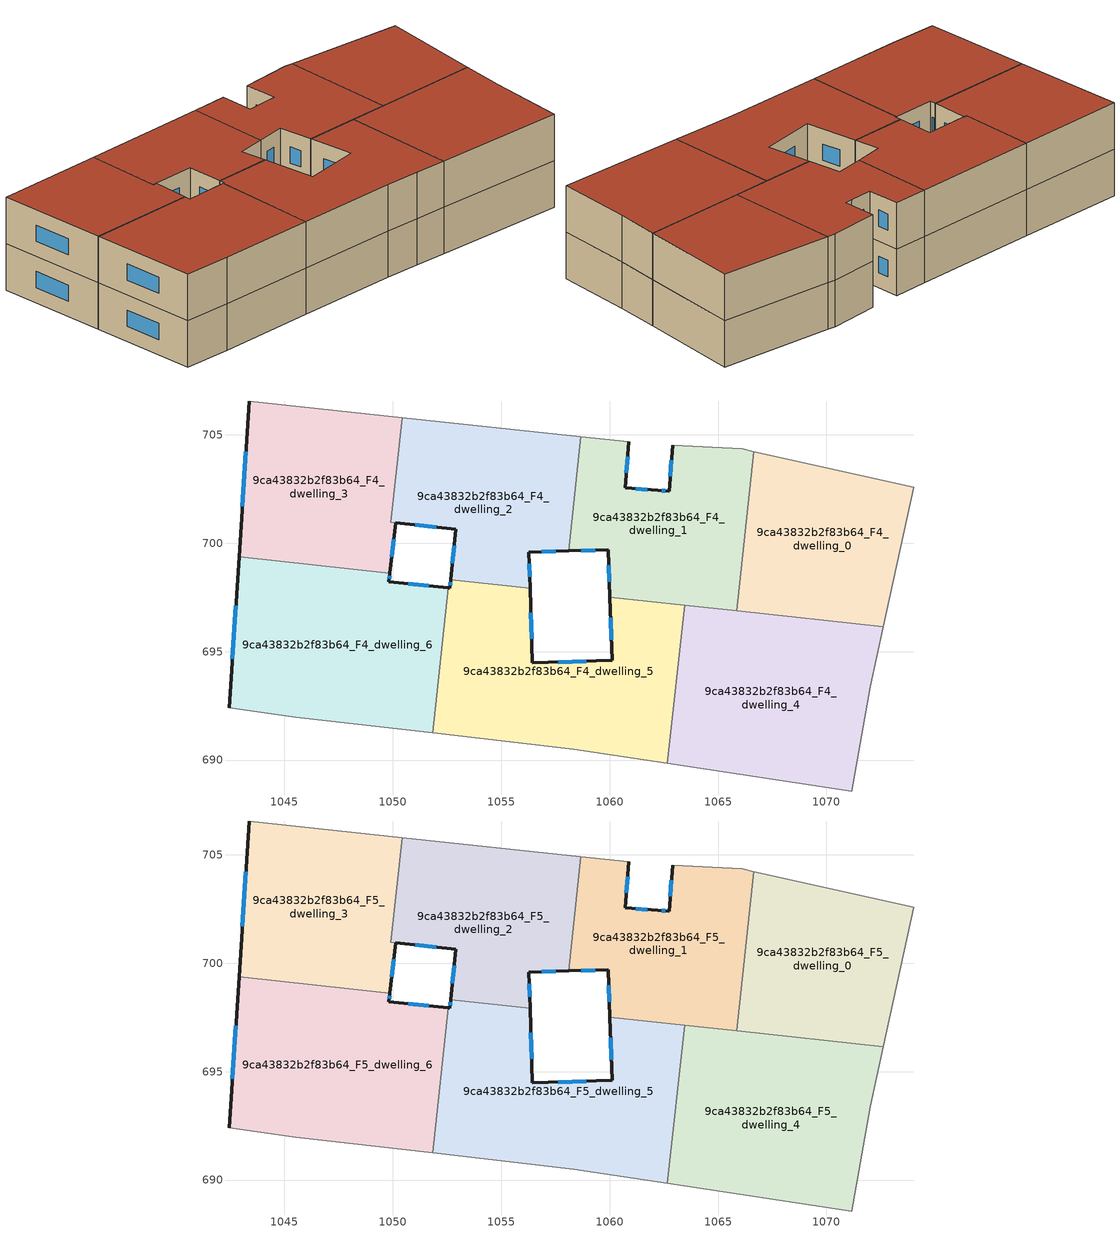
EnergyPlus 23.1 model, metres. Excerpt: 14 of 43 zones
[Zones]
9ca43832b2f83b64_F4_dwelling_0
 floor to 9ca43832b2f83b64_F3_dwelling_0 (EU_floor_Construction): 1074.03,702.59 1072.63,696.16 1065.86,696.89 1066.65,704.23 z12
 wall to 9ca43832b2f83b64_F4_dwelling_1 (EU_wall_Construction): 1066.65,704.23 1065.86,696.89 z12:15
 wall adiabatic (EU_wall_Construction): 1072.63,696.16 1074.03,702.59 1066.65,704.23 z12:15
 wall to 9ca43832b2f83b64_F4_dwelling_4 (EU_wall_Construction): 1065.86,696.89 1072.63,696.16 z12:15
9ca43832b2f83b64_F4_dwelling_1
 floor to 9ca43832b2f83b64_F3_dwelling_1 (EU_floor_Construction): 1066.65,704.23 1065.86,696.89 1060.01,697.52 1059.94,699.71 1058.1,699.65 1058.67,704.91 1060.88,704.67 1060.72,702.55 1062.23,702.45 1062.74,702.41 1062.9,704.53 1066.11,704.36 z12
 wall outside (EU_wall_Construction): 1062.9,704.53 1062.74,702.41 1062.23,702.45 1060.72,702.55 1060.88,704.67 / 1058.1,699.65 1059.94,699.71 1060.01,697.52 z12:15
 wall adiabatic (EU_wall_Construction): 1066.65,704.23 1066.11,704.36 1062.9,704.53 / 1060.88,704.67 1058.67,704.91 z12:15
 wall to 9ca43832b2f83b64_F4_dwelling_2 (EU_wall_Construction): 1058.67,704.91 1058.1,699.65 z12:15
 wall to 9ca43832b2f83b64_F4_dwelling_5 (EU_wall_Construction): 1060.01,697.52 1063.46,697.15 z12:15
 wall to 9ca43832b2f83b64_F4_dwelling_4 (EU_wall_Construction): 1063.46,697.15 1065.86,696.89 z12:15
 window (EU_Window_Construction): 1062.58,702.42 1062.4,702.43 / 1062.85,703.84 1062.79,703.09 / 1059.96,699 1059.99,698.23 / 1058.7,699.67 1059.34,699.69 / 1060.77,703.24 1060.83,703.99 / 1061.74,702.48 1061.21,702.52 z12.98:14.02
9ca43832b2f83b64_F4_dwelling_2
 floor to 9ca43832b2f83b64_F3_dwelling_2 (EU_floor_Construction): 1058.67,704.91 1058.1,699.65 1056.27,699.59 1056.33,697.92 1052.67,698.32 1052.91,700.66 1050.13,700.94 1049.91,700.97 1050.44,705.8 z12
 wall outside (EU_wall_Construction): 1056.33,697.92 1056.27,699.59 1058.1,699.65 / 1050.14,700.95 1052.91,700.66 1052.67,698.32 z12:15
 wall adiabatic (EU_wall_Construction): 1058.67,704.91 1050.44,705.8 z12:15
 wall to 9ca43832b2f83b64_F4_dwelling_5 (EU_wall_Construction): 1052.67,698.32 1056.33,697.92 z12:15
 wall to 9ca43832b2f83b64_F4_dwelling_3 (EU_wall_Construction): 1050.44,705.8 1049.91,700.97 1050.13,700.94 z12:15
 window (EU_Window_Construction): 1056.87,699.61 1057.51,699.63 / 1056.31,698.47 1056.29,699.05 / 1052.83,699.89 1052.75,699.08 / 1051.04,700.85 1052.01,700.75 z12.98:14.02
9ca43832b2f83b64_F4_dwelling_3
 floor to 9ca43832b2f83b64_F3_dwelling_3 (EU_floor_Construction): 1050.44,705.8 1049.91,700.97 1050.13,700.94 1049.87,698.62 1042.9,699.38 1043.37,706.57 z12
 wall outside (EU_wall_Construction): 1043.37,706.57 1042.9,699.38 / 1049.87,698.62 1050.13,700.94 z12:15
 wall adiabatic (EU_wall_Construction): 1050.44,705.8 1043.37,706.57 z12:15
 wall to 9ca43832b2f83b64_F4_dwelling_6 (EU_wall_Construction): 1042.9,699.38 1049.87,698.62 z12:15
 window (EU_Window_Construction): 1043.22,704.23 1043.06,701.71 / 1049.95,699.38 1050.04,700.19 z12.98:14.02
9ca43832b2f83b64_F4_dwelling_4
 floor to 9ca43832b2f83b64_F3_dwelling_4 (EU_floor_Construction): 1072.63,696.16 1072.02,693.38 1071.17,688.57 1062.67,689.85 1063.46,697.15 z12
 wall adiabatic (EU_wall_Construction): 1062.67,689.85 1071.17,688.57 1072.02,693.38 1072.63,696.16 z12:15
 wall to 9ca43832b2f83b64_F4_dwelling_5 (EU_wall_Construction): 1063.46,697.15 1062.67,689.85 z12:15
9ca43832b2f83b64_F4_dwelling_5
 floor to 9ca43832b2f83b64_F3_dwelling_5 (EU_floor_Construction): 1063.46,697.15 1062.67,689.85 1060.64,690.16 1058.35,690.5 1051.83,691.26 1052.56,697.94 1052.63,697.93 1052.67,698.32 1056.33,697.92 1056.44,694.49 1060.11,694.61 1060.01,697.52 z12
 wall outside (EU_wall_Construction): 1060.01,697.52 1060.11,694.61 1056.44,694.49 1056.33,697.92 / 1052.67,698.32 1052.63,697.93 1052.56,697.94 z12:15
 wall adiabatic (EU_wall_Construction): 1051.83,691.26 1058.35,690.5 1060.64,690.16 1062.67,689.85 z12:15
 wall to 9ca43832b2f83b64_F4_dwelling_6 (EU_wall_Construction): 1052.56,697.94 1051.83,691.26 z12:15
 window (EU_Window_Construction): 1056.4,695.6 1056.36,696.8 / 1058.92,694.57 1057.63,694.52 / 1060.05,696.57 1060.08,695.55 / 1052.66,698.19 1052.64,698.06 z12.98:14.02
9ca43832b2f83b64_F4_dwelling_6
 floor to 9ca43832b2f83b64_F3_dwelling_6 (EU_floor_Construction): 1052.56,697.94 1051.83,691.26 1045.53,691.99 1042.45,692.42 1042.9,699.38 1049.87,698.62 1049.82,698.22 z12
 wall outside (EU_wall_Construction): 1052.56,697.94 1049.82,698.22 1049.87,698.62 / 1042.9,699.38 1042.45,692.42 z12:15
 wall adiabatic (EU_wall_Construction): 1042.45,692.42 1045.53,691.99 1051.83,691.26 z12:15
 window (EU_Window_Construction): 1049.84,698.35 1049.85,698.49 / 1051.67,698.03 1050.71,698.13 / 1042.76,697.11 1042.6,694.68 z12.98:14.02
9ca43832b2f83b64_F5_dwelling_0
 floor to 9ca43832b2f83b64_F4_dwelling_0 (EU_floor_Construction): 1074.03,702.59 1072.63,696.16 1065.86,696.89 1066.65,704.23 z15
 wall to 9ca43832b2f83b64_F5_dwelling_1 (EU_wall_Construction): 1066.65,704.23 1065.86,696.89 z15:18
 wall adiabatic (EU_wall_Construction): 1072.63,696.16 1074.03,702.59 1066.65,704.23 z15:18
 wall to 9ca43832b2f83b64_F5_dwelling_4 (EU_wall_Construction): 1065.86,696.89 1072.63,696.16 z15:18
 roof outside (EU_roof_Construction): 1072.63,696.16 1074.03,702.59 1066.65,704.23 1065.86,696.89 z18
9ca43832b2f83b64_F5_dwelling_1
 floor to 9ca43832b2f83b64_F4_dwelling_1 (EU_floor_Construction): 1066.65,704.23 1065.86,696.89 1060.01,697.52 1059.94,699.71 1058.1,699.65 1058.67,704.91 1060.88,704.67 1060.72,702.55 1062.23,702.45 1062.74,702.41 1062.9,704.53 1066.11,704.36 z15
 wall outside (EU_wall_Construction): 1062.9,704.53 1062.74,702.41 1062.23,702.45 1060.72,702.55 1060.88,704.67 / 1058.1,699.65 1059.94,699.71 1060.01,697.52 z15:18
 wall adiabatic (EU_wall_Construction): 1066.65,704.23 1066.11,704.36 1062.9,704.53 / 1060.88,704.67 1058.67,704.91 z15:18
 wall to 9ca43832b2f83b64_F5_dwelling_2 (EU_wall_Construction): 1058.67,704.91 1058.1,699.65 z15:18
 wall to 9ca43832b2f83b64_F5_dwelling_5 (EU_wall_Construction): 1060.01,697.52 1063.46,697.15 z15:18
 wall to 9ca43832b2f83b64_F5_dwelling_4 (EU_wall_Construction): 1063.46,697.15 1065.86,696.89 z15:18
 window (EU_Window_Construction): 1062.58,702.42 1062.4,702.43 / 1062.85,703.84 1062.79,703.09 / 1059.96,699 1059.99,698.23 / 1058.7,699.67 1059.34,699.69 / 1060.77,703.24 1060.83,703.99 / 1061.74,702.48 1061.21,702.52 z15.98:17.02
 roof outside (EU_roof_Construction): 1065.86,696.89 1066.65,704.23 1066.11,704.36 1062.9,704.53 1062.74,702.41 1062.23,702.45 1060.72,702.55 1060.88,704.67 1058.67,704.91 1058.1,699.65 1059.94,699.71 1060.01,697.52 z18
9ca43832b2f83b64_F5_dwelling_2
 floor to 9ca43832b2f83b64_F4_dwelling_2 (EU_floor_Construction): 1058.67,704.91 1058.1,699.65 1056.27,699.59 1056.33,697.92 1052.67,698.32 1052.91,700.66 1050.13,700.94 1049.91,700.97 1050.44,705.8 z15
 wall outside (EU_wall_Construction): 1056.33,697.92 1056.27,699.59 1058.1,699.65 / 1050.14,700.95 1052.91,700.66 1052.67,698.32 z15:18
 wall adiabatic (EU_wall_Construction): 1058.67,704.91 1050.44,705.8 z15:18
 wall to 9ca43832b2f83b64_F5_dwelling_5 (EU_wall_Construction): 1052.67,698.32 1056.33,697.92 z15:18
 wall to 9ca43832b2f83b64_F5_dwelling_3 (EU_wall_Construction): 1050.44,705.8 1049.91,700.97 1050.13,700.94 z15:18
 window (EU_Window_Construction): 1056.87,699.61 1057.51,699.63 / 1056.31,698.47 1056.29,699.05 / 1052.83,699.89 1052.75,699.08 / 1051.04,700.85 1052.01,700.75 z15.98:17.02
 roof outside (EU_roof_Construction): 1058.1,699.65 1058.67,704.91 1050.44,705.8 1049.91,700.97 1050.13,700.94 1052.91,700.66 1052.67,698.32 1056.33,697.92 1056.27,699.59 z18
9ca43832b2f83b64_F5_dwelling_3
 floor to 9ca43832b2f83b64_F4_dwelling_3 (EU_floor_Construction): 1050.44,705.8 1049.91,700.97 1050.13,700.94 1049.87,698.62 1042.9,699.38 1043.37,706.57 z15
 wall outside (EU_wall_Construction): 1043.37,706.57 1042.9,699.38 / 1049.87,698.62 1050.13,700.94 z15:18
 wall adiabatic (EU_wall_Construction): 1050.44,705.8 1043.37,706.57 z15:18
 wall to 9ca43832b2f83b64_F5_dwelling_6 (EU_wall_Construction): 1042.9,699.38 1049.87,698.62 z15:18
 window (EU_Window_Construction): 1043.22,704.23 1043.06,701.71 / 1049.95,699.38 1050.04,700.19 z15.98:17.02
 roof outside (EU_roof_Construction): 1049.87,698.62 1050.13,700.94 1049.91,700.97 1050.44,705.8 1043.37,706.57 1042.9,699.38 z18
9ca43832b2f83b64_F5_dwelling_4
 floor to 9ca43832b2f83b64_F4_dwelling_4 (EU_floor_Construction): 1072.63,696.16 1072.02,693.38 1071.17,688.57 1062.67,689.85 1063.46,697.15 z15
 wall adiabatic (EU_wall_Construction): 1062.67,689.85 1071.17,688.57 1072.02,693.38 1072.63,696.16 z15:18
 wall to 9ca43832b2f83b64_F5_dwelling_5 (EU_wall_Construction): 1063.46,697.15 1062.67,689.85 z15:18
 roof outside (EU_roof_Construction): 1071.17,688.57 1072.02,693.38 1072.63,696.16 1063.46,697.15 1062.67,689.85 z18
9ca43832b2f83b64_F5_dwelling_5
 floor to 9ca43832b2f83b64_F4_dwelling_5 (EU_floor_Construction): 1063.46,697.15 1062.67,689.85 1060.64,690.16 1058.35,690.5 1051.83,691.26 1052.56,697.94 1052.63,697.93 1052.67,698.32 1056.33,697.92 1056.44,694.49 1060.11,694.61 1060.01,697.52 z15
 wall outside (EU_wall_Construction): 1060.01,697.52 1060.11,694.61 1056.44,694.49 1056.33,697.92 / 1052.67,698.32 1052.63,697.93 1052.56,697.94 z15:18
 wall adiabatic (EU_wall_Construction): 1051.83,691.26 1058.35,690.5 1060.64,690.16 1062.67,689.85 z15:18
 wall to 9ca43832b2f83b64_F5_dwelling_6 (EU_wall_Construction): 1052.56,697.94 1051.83,691.26 z15:18
 window (EU_Window_Construction): 1056.4,695.6 1056.36,696.8 / 1058.92,694.57 1057.63,694.52 / 1060.05,696.57 1060.08,695.55 / 1052.66,698.19 1052.64,698.06 z15.98:17.02
 roof outside (EU_roof_Construction): 1062.67,689.85 1063.46,697.15 1060.01,697.52 1060.11,694.61 1056.44,694.49 1056.33,697.92 1052.67,698.32 1052.63,697.93 1052.56,697.94 1051.83,691.26 1058.35,690.5 1060.64,690.16 z18
9ca43832b2f83b64_F5_dwelling_6
 floor to 9ca43832b2f83b64_F4_dwelling_6 (EU_floor_Construction): 1052.56,697.94 1051.83,691.26 1045.53,691.99 1042.45,692.42 1042.9,699.38 1049.87,698.62 1049.82,698.22 z15
 wall outside (EU_wall_Construction): 1052.56,697.94 1049.82,698.22 1049.87,698.62 / 1042.9,699.38 1042.45,692.42 z15:18
 wall adiabatic (EU_wall_Construction): 1042.45,692.42 1045.53,691.99 1051.83,691.26 z15:18
 window (EU_Window_Construction): 1049.84,698.35 1049.85,698.49 / 1051.67,698.03 1050.71,698.13 / 1042.76,697.11 1042.6,694.68 z15.98:17.02
 roof outside (EU_roof_Construction): 1051.83,691.26 1052.56,697.94 1049.82,698.22 1049.87,698.62 1042.9,699.38 1042.45,692.42 1045.53,691.99 z18
[Building]
EU S2 Campaign: North Axis=0; Terrain=City; Solar Distribution=FullExterior
[Site:Location]
Bologna: Latitude=44.5; Longitude=11.25; Time Zone=1; Elevation=37
[SizingPeriod:WeatherFileDays]
AnnualSizingPeriod: Begin Month=1; Begin Day of Month=1; End Month=12; End Day of Month=31; Day of Week for Start Day=Monday; Use Weather File Daylight Saving Period=No; Use Weather File Rain and Snow Indicators=No
[MATERIAL]
EU_InternalMass_Material: Roughness=MediumRough; Thickness=0.1; Conductivity=1; Density=1800; Specific Heat=900; Thermal Absorptance=0.9; Solar Absorptance=0.7; Visible Absorptance=0.7
[MATERIAL:NOMASS] Roughness=MediumRough; Thermal Absorptance=0.9; Solar Absorptance=0.7; Visible Absorptance=0.7
Name | Thermal Resistance
EU_wall_NoMass | 0.905828
EU_roof_NoMass | 0.37593
EU_floor_NoMass | 0.67114
[WINDOWMATERIAL:SIMPLEGLAZINGSYSTEM]
EU_Window_SimpleGlazing: UFactor=4.52486; Solar Heat Gain Coefficient=0.85; Visible Transmittance=0.85
[CONSTRUCTION]
EU_wall_Construction: EU_wall_NoMass
EU_roof_Construction: EU_roof_NoMass
EU_floor_Construction: EU_floor_NoMass
EU_Window_Construction: EU_Window_SimpleGlazing
EU_InternalMass_Construction: EU_InternalMass_Material
[ZONE] Type=1; Multiplier=1; Ceiling Height=autocalculate; Floor Area=autocalculate; Part of Total Floor Area=Yes
Name | Volume
9ca43832b2f83b64_F4_dwelling_0; 9ca43832b2f83b64_F5_dwelling_0 | 150.133
9ca43832b2f83b64_F4_dwelling_1; 9ca43832b2f83b64_F5_dwelling_1 | 150.119
9ca43832b2f83b64_F4_dwelling_2; 9ca43832b2f83b64_F5_dwelling_2 | 148.639
9ca43832b2f83b64_F4_dwelling_3; 9ca43832b2f83b64_F5_dwelling_3 | 151.625
9ca43832b2f83b64_F4_dwelling_4; 9ca43832b2f83b64_F5_dwelling_4 | 200.177
9ca43832b2f83b64_F4_dwelling_5; 9ca43832b2f83b64_F5_dwelling_5 | 200.15
9ca43832b2f83b64_F4_dwelling_6; 9ca43832b2f83b64_F5_dwelling_6 | 200.175
[INTERNALMASS] Construction=EU_InternalMass_Construction
Name | Zone or ZoneList | Surface Area
9ca43832b2f83b64_F4_dwelling_0_EU_InternalMass | 9ca43832b2f83b64_F4_dwelling_0 | 50.0448
9ca43832b2f83b64_F4_dwelling_1_EU_InternalMass | 9ca43832b2f83b64_F4_dwelling_1 | 50.0391
9ca43832b2f83b64_F4_dwelling_2_EU_InternalMass | 9ca43832b2f83b64_F4_dwelling_2 | 49.546
9ca43832b2f83b64_F4_dwelling_3_EU_InternalMass | 9ca43832b2f83b64_F4_dwelling_3 | 50.5427
9ca43832b2f83b64_F4_dwelling_4_EU_InternalMass | 9ca43832b2f83b64_F4_dwelling_4 | 66.7258
9ca43832b2f83b64_F4_dwelling_5_EU_InternalMass | 9ca43832b2f83b64_F4_dwelling_5 | 66.7167
9ca43832b2f83b64_F4_dwelling_6_EU_InternalMass | 9ca43832b2f83b64_F4_dwelling_6 | 66.7248
9ca43832b2f83b64_F5_dwelling_0_EU_InternalMass | 9ca43832b2f83b64_F5_dwelling_0 | 50.0448
9ca43832b2f83b64_F5_dwelling_1_EU_InternalMass | 9ca43832b2f83b64_F5_dwelling_1 | 50.0391
9ca43832b2f83b64_F5_dwelling_2_EU_InternalMass | 9ca43832b2f83b64_F5_dwelling_2 | 49.546
9ca43832b2f83b64_F5_dwelling_3_EU_InternalMass | 9ca43832b2f83b64_F5_dwelling_3 | 50.5427
9ca43832b2f83b64_F5_dwelling_4_EU_InternalMass | 9ca43832b2f83b64_F5_dwelling_4 | 66.7258
9ca43832b2f83b64_F5_dwelling_5_EU_InternalMass | 9ca43832b2f83b64_F5_dwelling_5 | 66.7167
9ca43832b2f83b64_F5_dwelling_6_EU_InternalMass | 9ca43832b2f83b64_F5_dwelling_6 | 66.7248
[OTHEREQUIPMENT] Fuel Type=Electricity; Design Level Calculation Method=Watts/Area; Power per Zone Floor Area=1; Fraction Latent=0; Fraction Radiant=0; Fraction Lost=0; Carbon Dioxide Generation Rate=0; EndUse Subcategory=EU_Step8_InternalGains
Name | Zone or ZoneList or Space or SpaceList | Schedule
EU_Step8_InternalGain_9ca43832b2f83b64_F4_dwelling_0_f000 | 9ca43832b2f83b64_F4_dwelling_0 | EU_Step8_GainSchedule_9ca43832b2f83b64_F4_dwelling_0_f000
EU_Step8_InternalGain_9ca43832b2f83b64_F4_dwelling_1_f000 | 9ca43832b2f83b64_F4_dwelling_1 | EU_Step8_GainSchedule_9ca43832b2f83b64_F4_dwelling_1_f000
EU_Step8_InternalGain_9ca43832b2f83b64_F4_dwelling_2_f000 | 9ca43832b2f83b64_F4_dwelling_2 | EU_Step8_GainSchedule_9ca43832b2f83b64_F4_dwelling_2_f000
EU_Step8_InternalGain_9ca43832b2f83b64_F4_dwelling_3_f000 | 9ca43832b2f83b64_F4_dwelling_3 | EU_Step8_GainSchedule_9ca43832b2f83b64_F4_dwelling_3_f000
EU_Step8_InternalGain_9ca43832b2f83b64_F4_dwelling_4_f000 | 9ca43832b2f83b64_F4_dwelling_4 | EU_Step8_GainSchedule_9ca43832b2f83b64_F4_dwelling_4_f000
EU_Step8_InternalGain_9ca43832b2f83b64_F4_dwelling_5_f000 | 9ca43832b2f83b64_F4_dwelling_5 | EU_Step8_GainSchedule_9ca43832b2f83b64_F4_dwelling_5_f000
EU_Step8_InternalGain_9ca43832b2f83b64_F4_dwelling_6_f000 | 9ca43832b2f83b64_F4_dwelling_6 | EU_Step8_GainSchedule_9ca43832b2f83b64_F4_dwelling_6_f000
EU_Step8_InternalGain_9ca43832b2f83b64_F5_dwelling_0_f000 | 9ca43832b2f83b64_F5_dwelling_0 | EU_Step8_GainSchedule_9ca43832b2f83b64_F5_dwelling_0_f000
EU_Step8_InternalGain_9ca43832b2f83b64_F5_dwelling_1_f000 | 9ca43832b2f83b64_F5_dwelling_1 | EU_Step8_GainSchedule_9ca43832b2f83b64_F5_dwelling_1_f000
EU_Step8_InternalGain_9ca43832b2f83b64_F5_dwelling_2_f000 | 9ca43832b2f83b64_F5_dwelling_2 | EU_Step8_GainSchedule_9ca43832b2f83b64_F5_dwelling_2_f000
EU_Step8_InternalGain_9ca43832b2f83b64_F5_dwelling_3_f000 | 9ca43832b2f83b64_F5_dwelling_3 | EU_Step8_GainSchedule_9ca43832b2f83b64_F5_dwelling_3_f000
EU_Step8_InternalGain_9ca43832b2f83b64_F5_dwelling_4_f000 | 9ca43832b2f83b64_F5_dwelling_4 | EU_Step8_GainSchedule_9ca43832b2f83b64_F5_dwelling_4_f000
EU_Step8_InternalGain_9ca43832b2f83b64_F5_dwelling_5_f000 | 9ca43832b2f83b64_F5_dwelling_5 | EU_Step8_GainSchedule_9ca43832b2f83b64_F5_dwelling_5_f000
EU_Step8_InternalGain_9ca43832b2f83b64_F5_dwelling_6_f000 | 9ca43832b2f83b64_F5_dwelling_6 | EU_Step8_GainSchedule_9ca43832b2f83b64_F5_dwelling_6_f000
[ZONEVENTILATION:DESIGNFLOWRATE] Schedule=EU_AlwaysOn; Design Flow Rate Calculation Method=AirChanges/Hour; Air Changes per Hour=0.73129; Ventilation Type=Natural; Fan Pressure Rise=0; Fan Total Efficiency=1; Constant Term Coefficient=1; Temperature Term Coefficient=0; Velocity Term Coefficient=0; Velocity Squared Term Coefficient=0; Minimum Indoor Temperature=-100; Maximum Indoor Temperature=100; Delta Temperature=-100; Minimum Outdoor Temperature=-100; Maximum Outdoor Temperature=100; Maximum Wind Speed=40
Name | Zone or ZoneList or Space or SpaceList
EU_ConstantAir_9ca43832b2f83b64_F4_dwelling_0 | 9ca43832b2f83b64_F4_dwelling_0
EU_ConstantAir_9ca43832b2f83b64_F4_dwelling_1 | 9ca43832b2f83b64_F4_dwelling_1
EU_ConstantAir_9ca43832b2f83b64_F4_dwelling_2 | 9ca43832b2f83b64_F4_dwelling_2
EU_ConstantAir_9ca43832b2f83b64_F4_dwelling_3 | 9ca43832b2f83b64_F4_dwelling_3
EU_ConstantAir_9ca43832b2f83b64_F4_dwelling_4 | 9ca43832b2f83b64_F4_dwelling_4
EU_ConstantAir_9ca43832b2f83b64_F4_dwelling_5 | 9ca43832b2f83b64_F4_dwelling_5
EU_ConstantAir_9ca43832b2f83b64_F4_dwelling_6 | 9ca43832b2f83b64_F4_dwelling_6
EU_ConstantAir_9ca43832b2f83b64_F5_dwelling_0 | 9ca43832b2f83b64_F5_dwelling_0
EU_ConstantAir_9ca43832b2f83b64_F5_dwelling_1 | 9ca43832b2f83b64_F5_dwelling_1
EU_ConstantAir_9ca43832b2f83b64_F5_dwelling_2 | 9ca43832b2f83b64_F5_dwelling_2
EU_ConstantAir_9ca43832b2f83b64_F5_dwelling_3 | 9ca43832b2f83b64_F5_dwelling_3
EU_ConstantAir_9ca43832b2f83b64_F5_dwelling_4 | 9ca43832b2f83b64_F5_dwelling_4
EU_ConstantAir_9ca43832b2f83b64_F5_dwelling_5 | 9ca43832b2f83b64_F5_dwelling_5
EU_ConstantAir_9ca43832b2f83b64_F5_dwelling_6 | 9ca43832b2f83b64_F5_dwelling_6
[HVACTEMPLATE:THERMOSTAT] Constant Heating Setpoint=20; Constant Cooling Setpoint=50
EU_HeatOnly_9ca43832b2f83b64_F0_dwelling_0; EU_HeatOnly_9ca43832b2f83b64_F0_dwelling_1; EU_HeatOnly_9ca43832b2f83b64_F0_dwelling_2; EU_HeatOnly_9ca43832b2f83b64_F0_dwelling_3; EU_HeatOnly_9ca43832b2f83b64_F0_dwelling_4; EU_HeatOnly_9ca43832b2f83b64_F0_dwelling_5; EU_HeatOnly_9ca43832b2f83b64_F0_dwelling_6; EU_HeatOnly_9ca43832b2f83b64_F0_dwelling_7; EU_HeatOnly_9ca43832b2f83b64_F1_dwelling_0; EU_HeatOnly_9ca43832b2f83b64_F1_dwelling_1; EU_HeatOnly_9ca43832b2f83b64_F1_dwelling_2; EU_HeatOnly_9ca43832b2f83b64_F1_dwelling_3; EU_HeatOnly_9ca43832b2f83b64_F1_dwelling_4; EU_HeatOnly_9ca43832b2f83b64_F1_dwelling_5; EU_HeatOnly_9ca43832b2f83b64_F1_dwelling_6; EU_HeatOnly_9ca43832b2f83b64_F2_dwelling_0; EU_HeatOnly_9ca43832b2f83b64_F2_dwelling_1; EU_HeatOnly_9ca43832b2f83b64_F2_dwelling_2; EU_HeatOnly_9ca43832b2f83b64_F2_dwelling_3; EU_HeatOnly_9ca43832b2f83b64_F2_dwelling_4; EU_HeatOnly_9ca43832b2f83b64_F2_dwelling_5; EU_HeatOnly_9ca43832b2f83b64_F2_dwelling_6; EU_HeatOnly_9ca43832b2f83b64_F3_dwelling_0; EU_HeatOnly_9ca43832b2f83b64_F3_dwelling_1; EU_HeatOnly_9ca43832b2f83b64_F3_dwelling_2; EU_HeatOnly_9ca43832b2f83b64_F3_dwelling_3; EU_HeatOnly_9ca43832b2f83b64_F3_dwelling_4; EU_HeatOnly_9ca43832b2f83b64_F3_dwelling_5; EU_HeatOnly_9ca43832b2f83b64_F3_dwelling_6; EU_HeatOnly_9ca43832b2f83b64_F4_dwelling_0; EU_HeatOnly_9ca43832b2f83b64_F4_dwelling_1; EU_HeatOnly_9ca43832b2f83b64_F4_dwelling_2; EU_HeatOnly_9ca43832b2f83b64_F4_dwelling_3; EU_HeatOnly_9ca43832b2f83b64_F4_dwelling_4; EU_HeatOnly_9ca43832b2f83b64_F4_dwelling_5; EU_HeatOnly_9ca43832b2f83b64_F4_dwelling_6; EU_HeatOnly_9ca43832b2f83b64_F5_dwelling_0; EU_HeatOnly_9ca43832b2f83b64_F5_dwelling_1; EU_HeatOnly_9ca43832b2f83b64_F5_dwelling_2; EU_HeatOnly_9ca43832b2f83b64_F5_dwelling_3; EU_HeatOnly_9ca43832b2f83b64_F5_dwelling_4; EU_HeatOnly_9ca43832b2f83b64_F5_dwelling_5; EU_HeatOnly_9ca43832b2f83b64_F5_dwelling_6
[HVACTEMPLATE:ZONE:IDEALLOADSAIRSYSTEM] System Availability Schedule=EU_AlwaysOn; Maximum Heating Supply Air Temperature=50; Minimum Cooling Supply Air Temperature=13; Maximum Heating Supply Air Humidity Ratio=0.0156; Minimum Cooling Supply Air Humidity Ratio=0.0077; Heating Limit=NoLimit; Cooling Limit=NoLimit; Heating Availability Schedule=EU_AlwaysOn; Cooling Availability Schedule=EU_CoolingOff; Dehumidification Control Type=ConstantSensibleHeatRatio; Cooling Sensible Heat Ratio=0.7; Dehumidification Setpoint=60; Humidification Control Type=None; Humidification Setpoint=30; Outdoor Air Method=None; Outdoor Air Flow Rate per Person=0.00944; Outdoor Air Flow Rate per Zone Floor Area=0; Outdoor Air Flow Rate per Zone=0; Demand Controlled Ventilation Type=None; Outdoor Air Economizer Type=NoEconomizer; Heat Recovery Type=None; Sensible Heat Recovery Effectiveness=0.7; Latent Heat Recovery Effectiveness=0.65
Name | Template Thermostat
9ca43832b2f83b64_F4_dwelling_0 | EU_HeatOnly_9ca43832b2f83b64_F4_dwelling_0
9ca43832b2f83b64_F4_dwelling_1 | EU_HeatOnly_9ca43832b2f83b64_F4_dwelling_1
9ca43832b2f83b64_F4_dwelling_2 | EU_HeatOnly_9ca43832b2f83b64_F4_dwelling_2
9ca43832b2f83b64_F4_dwelling_3 | EU_HeatOnly_9ca43832b2f83b64_F4_dwelling_3
9ca43832b2f83b64_F4_dwelling_4 | EU_HeatOnly_9ca43832b2f83b64_F4_dwelling_4
9ca43832b2f83b64_F4_dwelling_5 | EU_HeatOnly_9ca43832b2f83b64_F4_dwelling_5
9ca43832b2f83b64_F4_dwelling_6 | EU_HeatOnly_9ca43832b2f83b64_F4_dwelling_6
9ca43832b2f83b64_F5_dwelling_0 | EU_HeatOnly_9ca43832b2f83b64_F5_dwelling_0
9ca43832b2f83b64_F5_dwelling_1 | EU_HeatOnly_9ca43832b2f83b64_F5_dwelling_1
9ca43832b2f83b64_F5_dwelling_2 | EU_HeatOnly_9ca43832b2f83b64_F5_dwelling_2
9ca43832b2f83b64_F5_dwelling_3 | EU_HeatOnly_9ca43832b2f83b64_F5_dwelling_3
9ca43832b2f83b64_F5_dwelling_4 | EU_HeatOnly_9ca43832b2f83b64_F5_dwelling_4
9ca43832b2f83b64_F5_dwelling_5 | EU_HeatOnly_9ca43832b2f83b64_F5_dwelling_5
9ca43832b2f83b64_F5_dwelling_6 | EU_HeatOnly_9ca43832b2f83b64_F5_dwelling_6
[SIZING:ZONE] Zone Cooling Design Supply Air Temperature Input Method=SupplyAirTemperature; Zone Cooling Design Supply Air Temperature=13; Zone Heating Design Supply Air Temperature Input Method=SupplyAirTemperature; Zone Heating Design Supply Air Temperature=50; Zone Cooling Design Supply Air Humidity Ratio=0.008; Zone Heating Design Supply Air Humidity Ratio=0.008; Cooling Design Air Flow Method=DesignDay; Cooling Design Air Flow Rate=0; Cooling Minimum Air Flow per Zone Floor Area=0.000762; Cooling Minimum Air Flow=0; Cooling Minimum Air Flow Fraction=0.2; Heating Design Air Flow Method=DesignDay; Heating Design Air Flow Rate=0; Heating Maximum Air Flow per Zone Floor Area=0.002032; Heating Maximum Air Flow=0.141576; Heating Maximum Air Flow Fraction=0.3; Account for Dedicated Outdoor Air System=No; Dedicated Outdoor Air System Control Strategy=NeutralSupplyAir; Dedicated Outdoor Air Low Setpoint Temperature for Design=autosize; Dedicated Outdoor Air High Setpoint Temperature for Design=autosize; Zone Load Sizing Method=Sensible Load Only No Latent Load; Zone Latent Cooling Design Supply Air Humidity Ratio Input Method=HumidityRatioDifference; Zone Cooling Design Supply Air Humidity Ratio Difference=0.005; Zone Latent Heating Design Supply Air Humidity Ratio Input Method=HumidityRatioDifference; Zone Humidification Design Supply Air Humidity Ratio Difference=0.005
9ca43832b2f83b64_F4_dwelling_0; 9ca43832b2f83b64_F4_dwelling_1; 9ca43832b2f83b64_F4_dwelling_2; 9ca43832b2f83b64_F4_dwelling_3; 9ca43832b2f83b64_F4_dwelling_4; 9ca43832b2f83b64_F4_dwelling_5; 9ca43832b2f83b64_F4_dwelling_6; 9ca43832b2f83b64_F5_dwelling_0; 9ca43832b2f83b64_F5_dwelling_1; 9ca43832b2f83b64_F5_dwelling_2; 9ca43832b2f83b64_F5_dwelling_3; 9ca43832b2f83b64_F5_dwelling_4; 9ca43832b2f83b64_F5_dwelling_5; 9ca43832b2f83b64_F5_dwelling_6
[SCHEDULE:CONSTANT]
Name | Hourly Value
EU_AlwaysOn | 1
EU_CoolingOff | 0
[SCHEDULE:FILE] Column Number=1; Rows to Skip at Top=0; Number of Hours of Data=8760; Column Separator=Comma; Interpolate to Timestep=No; Minutes per Item=60; Adjust Schedule for Daylight Savings=Yes
Name | File
EU_Step8_GainSchedule_9ca43832b2f83b64_F4_dwelling_0_f000 | ../../schedules/9ca43832b2f83b64/9ca43832b2f83b64_F4_dwelling_0_f000_gain.csv
EU_Step8_GainSchedule_9ca43832b2f83b64_F4_dwelling_1_f000 | ../../schedules/9ca43832b2f83b64/9ca43832b2f83b64_F4_dwelling_1_f000_gain.csv
EU_Step8_GainSchedule_9ca43832b2f83b64_F4_dwelling_2_f000 | ../../schedules/9ca43832b2f83b64/9ca43832b2f83b64_F4_dwelling_2_f000_gain.csv
EU_Step8_GainSchedule_9ca43832b2f83b64_F4_dwelling_3_f000 | ../../schedules/9ca43832b2f83b64/9ca43832b2f83b64_F4_dwelling_3_f000_gain.csv
EU_Step8_GainSchedule_9ca43832b2f83b64_F4_dwelling_4_f000 | ../../schedules/9ca43832b2f83b64/9ca43832b2f83b64_F4_dwelling_4_f000_gain.csv
EU_Step8_GainSchedule_9ca43832b2f83b64_F4_dwelling_5_f000 | ../../schedules/9ca43832b2f83b64/9ca43832b2f83b64_F4_dwelling_5_f000_gain.csv
EU_Step8_GainSchedule_9ca43832b2f83b64_F4_dwelling_6_f000 | ../../schedules/9ca43832b2f83b64/9ca43832b2f83b64_F4_dwelling_6_f000_gain.csv
EU_Step8_GainSchedule_9ca43832b2f83b64_F5_dwelling_0_f000 | ../../schedules/9ca43832b2f83b64/9ca43832b2f83b64_F5_dwelling_0_f000_gain.csv
EU_Step8_GainSchedule_9ca43832b2f83b64_F5_dwelling_1_f000 | ../../schedules/9ca43832b2f83b64/9ca43832b2f83b64_F5_dwelling_1_f000_gain.csv
EU_Step8_GainSchedule_9ca43832b2f83b64_F5_dwelling_2_f000 | ../../schedules/9ca43832b2f83b64/9ca43832b2f83b64_F5_dwelling_2_f000_gain.csv
EU_Step8_GainSchedule_9ca43832b2f83b64_F5_dwelling_3_f000 | ../../schedules/9ca43832b2f83b64/9ca43832b2f83b64_F5_dwelling_3_f000_gain.csv
EU_Step8_GainSchedule_9ca43832b2f83b64_F5_dwelling_4_f000 | ../../schedules/9ca43832b2f83b64/9ca43832b2f83b64_F5_dwelling_4_f000_gain.csv
EU_Step8_GainSchedule_9ca43832b2f83b64_F5_dwelling_5_f000 | ../../schedules/9ca43832b2f83b64/9ca43832b2f83b64_F5_dwelling_5_f000_gain.csv
EU_Step8_GainSchedule_9ca43832b2f83b64_F5_dwelling_6_f000 | ../../schedules/9ca43832b2f83b64/9ca43832b2f83b64_F5_dwelling_6_f000_gain.csv
